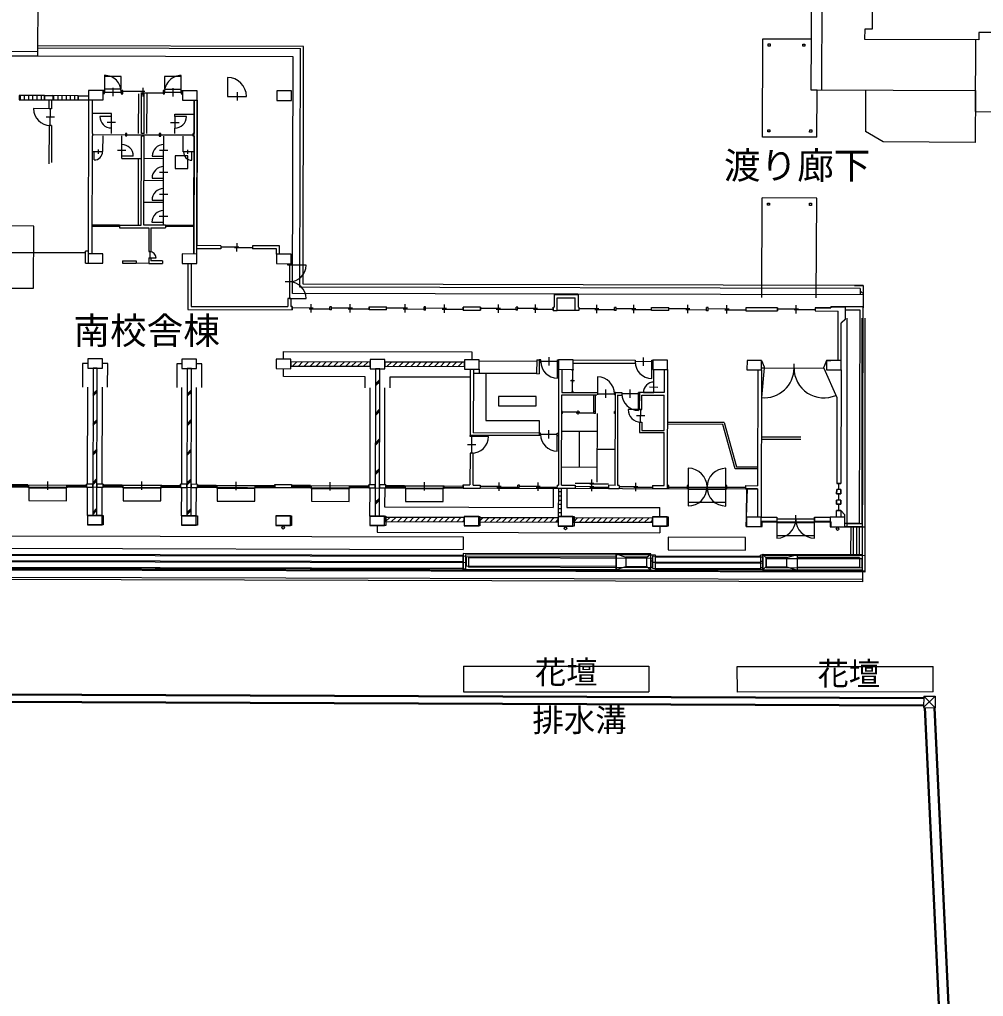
# Model space of a CAD drawing. Units: millimetres at full size, sheet at 1:600. Extents: x -122597 to 241961, y -83100 to 96007.
# Drawn here: x 5474 to 51538, y -7317 to 39343 of the extents above; entities that cross this region are included whole.
import ezdxf
from ezdxf.enums import TextEntityAlignment as Align

# ---------------------------------------------------------------- set-up
doc = ezdxf.new("R2010")
doc.units = ezdxf.units.MM
doc.header["$LTSCALE"] = 600
doc.layers.add('1-0', color=2, linetype='Continuous', lineweight=18)
doc.styles.add('ＭＳ ゴシック', font='')
doc.styles.get('ＭＳ ゴシック').set_extended_font_data('MS Gothic')

msp = doc.modelspace()

# ---------------------------------------------------------------- linework, layer by layer
at = {"layer": '1-0', "color": 5, "lineweight": 9}
for p, q in [((43444.3, 73602.6), (43300.8, 38417.9)), ((43944.3, 73600.5), (43790.8, 35975.9)), ((6352.4, 37585.8), (6385.7, 51585.8)), ((43300.8, 38417.9), (43290.8, 35977.9)), ((6352.9, 37805.8), (347.9, 37820.1)), ((6352.4, 37585.8), (6352.9, 37805.8)), ((6353.4, 37985.8), (18898.3, 37956)), ((19048.6, 38055.7), (6353.6, 38085.8)), ((18871.2, 26556), (18898.3, 37956)), ((19021.6, 26705.7), (19048.6, 38055.7)), ((6352.4, 37585.8), (347.4, 37600.1)), ((18547.4, 37556.8), (6352.4, 37585.8)), ((18520.5, 26256.9), (18547.4, 37556.8)), ((43581.6, 33716.7), (43590.8, 35976.7)), ((45900.8, 35967.3), (45893.4, 33997.3)), ((51150.8, 35945.8), (51141.5, 33475.9)), ((40950.4, 26067.3), (40969.8, 30827.3)), ((43569.8, 30816.7), (40969.8, 30827.3)), ((43550.4, 26056.7), (43569.8, 30816.7)), ((45796.5, 26642), (19021.6, 26705.7)), ((45795.4, 26192), (18520.5, 26256.9)), ((45646.1, 26492.4), (18871.2, 26556)), ((45646.1, 26492.4), (45645.4, 26192.4)), ((45661.7, 26368.2), (45751.3, 26277.8)), ((45643.7, 25467.4), (44943.7, 25469.1)), ((45794.1, 25617), (44944.1, 25619.1)), ((45619.5, 15267.4), (45643.7, 25467.4)), ((45764.1, 12992.1), (45794.1, 25617)), ((45725.6, 25086.4), (45725.6, 15267.2)), ((45875.6, 25086.4), (45875.6, 12946.4)), ((45769.1, 15117.1), (44919.1, 15119.1)), ((45619.5, 15267.4), (44919.5, 15269.1)), ((45025.6, 15118.8), (45875.6, 15116.8)), ((45026, 15268.8), (45725.6, 15267.2)), ((45206, 13793.4), (45209.1, 15118.4)), ((45315.6, 15117.5), (45315.6, 13747.8)), ((45486, 13792.7), (45489.1, 15117.7)), ((45595.6, 15117.5), (45595.6, 13747.1)), ((4968, 14689.1), (26667.9, 14637.5)), ((26667.9, 14637.5), (26666.5, 14037.5)), ((4966.6, 14089.1), (26666.5, 14037.5)), ((26787, 13691.8), (4511.6, 13744.7)), ((26675.8, 13737.5), (4955.8, 13789.1)), ((26674.1, 13037.5), (26675.8, 13737.5)), ((26785.6, 13791.8), (26785.6, 13041.8)), ((26825.7, 13687.1), (26824.6, 13237.1)), ((33990.6, 13670.1), (26825.7, 13687.1)), ((26935.6, 13641.4), (35700.6, 13620.6)), ((26935.6, 13641.4), (26935.6, 13194.4)), ((33991, 13820.1), (34455.6, 13669)), ((35455.6, 13666.6), (35641, 13816.1)), ((35740.9, 13765.9), (35640.9, 13766.1)), ((35739.3, 13115.9), (35740.8, 13715.9)), ((35740.9, 13765.9), (35740.8, 13715.9)), ((40890.7, 13703.7), (35740.8, 13715.9)), ((41002, 13658), (35852, 13670.3)), ((40890.7, 13703.7), (40889.3, 13103.7)), ((40890.7, 13703.7), (40890.9, 13753.7)), ((40990.9, 13753.4), (40890.9, 13753.7)), ((40991, 13803.4), (41140.6, 13653.1)), ((41000.6, 13758), (41000.6, 13008)), ((41000.6, 13758), (45875.6, 13746.4)), ((41150.6, 13607.7), (45725.6, 13596.8)), ((41150.6, 13607.7), (41150.6, 13157.7)), ((42140.6, 13650.7), (42641, 13799.5)), ((45615.6, 13642.4), (42640.6, 13649.5)), ((42641, 13799.5), (45766, 13792.1)), ((45615.6, 13642.4), (45614.5, 13192.4)), ((45725.6, 13596.8), (45725.6, 13146.8)), ((45764.1, 12992.1), (-335.8, 13101.7)), ((26786.3, 13391.8), (4514.4, 13444.7)), ((26785.6, 13091.8), (4517.2, 13144.7)), ((4954.4, 13189.1), (26674.4, 13137.5)), ((26675.1, 13437.5), (4955.1, 13489.1)), ((33989.6, 13220.1), (26824.6, 13237.1)), ((33989.2, 13070.1), (34454.6, 13219)), ((35454.6, 13216.6), (35639.2, 13066.2)), ((35739.4, 13165.9), (35639.4, 13166.1)), ((35740.2, 13465.9), (35640.2, 13466.1)), ((40889.3, 13103.7), (35739.3, 13115.9)), ((40890, 13403.7), (35740, 13415.9)), ((41000.6, 13058), (35850.6, 13070.3)), ((41001.3, 13358), (35851.3, 13370.3)), ((40989.4, 13153.4), (40889.4, 13153.7)), ((40990.1, 13453.4), (40890.1, 13453.7)), ((41139.5, 13203.1), (40989.2, 13053.4)), ((45725.6, 13146.8), (41150.6, 13157.7)), ((42139.5, 13200.7), (42639.2, 13049.5)), ((42639.5, 13199.5), (45614.5, 13192.4)), ((45762.9, 12492.1), (-837, 12602.8)), ((45875.6, 12946.4), (-772.2, 13057.3)), ((45763.1, 12592.1), (-736.8, 12702.6)), ((45875.7, 12996.4), (41000.6, 13008)), ((45764.2, 13042.1), (42639.2, 13049.5)), ((45764.1, 12992.1), (45762.9, 12492.1)), ((26687.6, 8464), (26685.7, 7240.6)), ((26687.6, 8464), (35551.7, 8450.7)), ((35551.7, 8450.7), (35552.7, 7227.3)), ((39775.7, 8442.5), (49140.4, 8442.4)), ((49131.7, 7233.2), (49140.4, 8442.4)), ((48681.1, 6945.7), (-5538.8, 7166.8)), ((48680.8, 6895.7), (-5537.1, 7116.8)), ((26685.7, 7240.6), (35552.7, 7227.3)), ((48681.7, 7025.8), (48677.7, 6478.7)), ((49231.7, 7021.8), (49227.7, 6474.7)), ((48678.6, 6595.7), (-5526.8, 6816.8)), ((48678.2, 6545.7), (-5525.1, 6766.7)), ((48677.7, 6478.7), (49227.7, 6474.7)), ((49617.4, -12500.1), (48717, 6478.4)), ((49667.6, -12502.5), (48767, 6478.1)), ((50079, -12522.1), (49177.6, 6475.1)), ((50129.2, -12524.5), (49227.7, 6474.7))]:
    msp.add_line(p, q, dxfattribs=at)
at = {"layer": '1-0'}
for p, q in [((9535.3, 36678.3), (9533.4, 35878.3)), ((13203.3, 35869.5), (13205.2, 36669.5)), ((15420, 36574.3), (15417.9, 35674.3)), ((9933.8, 36077.3), (9932.9, 35677.3)), ((11368.8, 36073.9), (11367.9, 35673.9)), ((12803.8, 36070.5), (12802.9, 35670.5)), ((5517.5, 35512.8), (5517.9, 35712.8)), ((5717.5, 35512.3), (5717.9, 35712.3)), ((5917.5, 35511.9), (5917.9, 35711.9)), ((6117.5, 35511.4), (6117.9, 35711.4)), ((6317.5, 35510.9), (6317.9, 35710.9)), ((6517.5, 35510.4), (6517.9, 35710.4)), ((6662.9, 35710.1), (6662.5, 35510.1)), ((6662.5, 35510.1), (7072.5, 35509.1)), ((7072.9, 35709.1), (7072.5, 35509.1)), ((7117.5, 35509), (7117.9, 35709)), ((7317.5, 35508.5), (7317.9, 35708.5)), ((7517.5, 35508.1), (7517.9, 35708.1)), ((7717.5, 35507.6), (7717.9, 35707.6)), ((7917.5, 35507.1), (7917.9, 35707.1)), ((8117.5, 35506.6), (8117.9, 35706.6)), ((8272.9, 35706.3), (8272.5, 35506.3)), ((8272.9, 35706.3), (8272.5, 35506.3)), ((8272.5, 35506.3), (8767.5, 35505.1)), ((8272.9, 35706.3), (8767.9, 35705.1)), ((8767.5, 35505.1), (8750, 28155.1)), ((8947.5, 35504.7), (8943.7, 33904.7)), ((9533.4, 35878.3), (10333.4, 35876.4)), ((11468.4, 35898.7), (10403.4, 35901.2)), ((11163.7, 33899.4), (11168.2, 35799.4)), ((11268.3, 35849.1), (12333.3, 35846.6)), ((11423.7, 33898.8), (11428.2, 35798.8)), ((11563.7, 33898.4), (11568.2, 35798.4)), ((12403.3, 35871.4), (13203.3, 35869.5)), ((13950, 28142.7), (13967.5, 35492.7)), ((13967.5, 35492.7), (13950.9, 28542.7)), ((15417.9, 35674.3), (16317.9, 35672.1)), ((15868.4, 35873.2), (15867.4, 35473.2)), ((6946.5, 35084.4), (6146.5, 35086.3)), ((6944.6, 34284.4), (6946.5, 35084.4)), ((7145.5, 34683.9), (6745.5, 34684.9)), ((9865.6, 34712.5), (9315.6, 34713.8)), ((9864.3, 34162.5), (9865.6, 34712.5)), ((12895.6, 34705.3), (12894.3, 34155.3)), ((13445.6, 34704), (12895.6, 34705.3)), ((6884.6, 34284.6), (6880.2, 32445.4)), ((7004.6, 34284.3), (6884.6, 34284.6)), ((7004.6, 34284.3), (7000.4, 32514.4)), ((9664.9, 34437.9), (10064.9, 34437)), ((9863.7, 33902.5), (9864.3, 34162.5)), ((12694.9, 34430.7), (13094.9, 34429.8)), ((12893.7, 33895.3), (12894.3, 34155.3)), ((8943.4, 33784.7), (8930, 28154.7)), ((8943.4, 33784.7), (8983.4, 33784.6)), ((8943.7, 33904.7), (8983.7, 33904.6)), ((8983.4, 33784.6), (8983.7, 33904.6)), ((8983.5, 33844.6), (10533.5, 33840.9)), ((10362.4, 33371.3), (10363.4, 33781.3)), ((10603.5, 33840.7), (12153.5, 33837)), ((11293.2, 29519.1), (11303.4, 33779.1)), ((11423.4, 33778.8), (11303.4, 33779.1)), ((11423.7, 33898.8), (11303.7, 33899.1)), ((11413.2, 29518.8), (11423.4, 33778.8)), ((12223.5, 33836.9), (13773.5, 33833.2)), ((12362.4, 33366.5), (12363.4, 33776.5)), ((13773.4, 33773.2), (13773.6, 33893.2)), ((13813.4, 33773.1), (13773.4, 33773.2)), ((13813.4, 33773.1), (13773.4, 33773.2)), ((13813.6, 33893.1), (13773.6, 33893.2)), ((13813.6, 33893.1), (13773.6, 33893.2)), ((13813.4, 33773.1), (13800, 28143.1)), ((9241.4, 32934), (9241.8, 33134)), ((10361.1, 32821.3), (10362.4, 33371.3)), ((12361.1, 32816.5), (12362.4, 33366.5)), ((8941.6, 33034.7), (9041.6, 33034.4)), ((9040.6, 32634.4), (9041.6, 33034.4)), ((9041.6, 33034.4), (9441.6, 33033.5)), ((10161.7, 33096.8), (10561.7, 33095.8)), ((10360.8, 32701.3), (10361.1, 32821.3)), ((10360.8, 32701.3), (11300.8, 32699.1)), ((10911.1, 32820), (10361.1, 32821.3)), ((11153.2, 29519.4), (11160.8, 32699.4)), ((12360.8, 32696.5), (11420.8, 32698.8)), ((11811.1, 32817.8), (12361.1, 32816.5)), ((12561.7, 33091.1), (12161.7, 33092)), ((12359.9, 32316.5), (12361.1, 32816.5)), ((13711.6, 33023.3), (13311.6, 33024.3)), ((13511.3, 32923.8), (13511.8, 33123.8)), ((13710.6, 32623.3), (13711.6, 33023.3)), ((13811.6, 33023.1), (13711.6, 33023.3)), ((12358.6, 31766.5), (12359.9, 32316.5)), ((11808.6, 31767.8), (12358.6, 31766.5)), ((12559.2, 32041.1), (12159.2, 32042)), ((12357.4, 31266.5), (12358.6, 31766.5)), ((12358.3, 31646.5), (11418.3, 31648.8)), ((12356.1, 30716.5), (12357.4, 31266.5)), ((12556.7, 30991.1), (12156.7, 30992)), ((12355.8, 30596.5), (11415.8, 30598.8)), ((11806.1, 30717.8), (12356.1, 30716.5)), ((12354.9, 30216.5), (12356.1, 30716.5)), ((12554.3, 29941.1), (12154.3, 29942)), ((12353.6, 29666.5), (12354.9, 30216.5)), ((10253.1, 29461.5), (8933.1, 29464.7)), ((10253.2, 29521.5), (8933.3, 29524.7)), ((10253.2, 29521.5), (11293.2, 29519.1)), ((12453.2, 29516.3), (11413.2, 29518.8)), ((11653, 29398.2), (11650.2, 28258.2)), ((11753, 29398), (11750.2, 28258)), ((11753, 29398), (12453, 29396.3)), ((11803.6, 29667.9), (12353.6, 29666.5)), ((12353.2, 29516.5), (12353.6, 29666.5)), ((12453.2, 29516.3), (12453, 29396.3)), ((13803.1, 29453.1), (12453.1, 29456.3)), ((13803.2, 29513.1), (12453.2, 29516.3)), ((15100.9, 28540), (13950.9, 28542.7)), ((15100.9, 28540), (15100.6, 28390)), ((15100.8, 28490), (15950.8, 28488)), ((15851.2, 28663.2), (15850.3, 28263.2)), ((16600.9, 28536.4), (16600.6, 28386.4)), ((17900.9, 28533.4), (16600.9, 28536.4)), ((17900, 28133.4), (17900.9, 28533.4)), ((5100.1, 28223.8), (8630.1, 28215.4)), ((8628.9, 27705.4), (8630.3, 28275.4)), ((8750.3, 28275.1), (8630.3, 28275.4)), ((11650.2, 28258.2), (11750.2, 28258)), ((11700.2, 28258.1), (11699.5, 27958.1)), ((13950, 28142.7), (13950.6, 28392.7)), ((15100.6, 28390), (13950.6, 28392.7)), ((16600.7, 28436.4), (15750.7, 28438.5)), ((17750.6, 28383.7), (16600.6, 28386.4)), ((17750, 28133.7), (17750.6, 28383.7)), ((8628.9, 27705.4), (8748.9, 27705.1)), ((10399.2, 27821.2), (10398.9, 27701.2)), ((10398.9, 27701.2), (11048.9, 27699.6)), ((10399.2, 27821.2), (11049.2, 27819.6)), ((11049.2, 27819.6), (11048.9, 27699.6)), ((11648.9, 27698.2), (11048.9, 27699.6)), ((11649.5, 27958.2), (11648.9, 27698.2)), ((11648.9, 27698.2), (12298.9, 27696.7)), ((11649.5, 27958.2), (11749.5, 27958)), ((11699.5, 27958.1), (11999.5, 27957.4)), ((11749.5, 27958), (11749.2, 27818)), ((12299.2, 27816.7), (11749.2, 27818)), ((12299.2, 27816.7), (12298.9, 27696.7)), ((13523.9, 27693.8), (13518.7, 25493.8)), ((13673.9, 27693.4), (13669, 25643.4)), ((18298.7, 27617.4), (18298.9, 27682.4)), ((18448.7, 27617.1), (18298.7, 27617.4)), ((18373.7, 27617.2), (18371.8, 26817.2)), ((19173.7, 27615.3), (18373.7, 27617.2)), ((18448.7, 27617.1), (18448.9, 27682.1)), ((18571.8, 26816.8), (18171.8, 26817.7)), ((18371.8, 26817.2), (18369.9, 26017.2)), ((31020.4, 26202.2), (31019, 25602.2)), ((31020.4, 26202.2), (32170.4, 26199.4)), ((32170.4, 26199.4), (32169, 25599.4)), ((18369.9, 26017.2), (19169.9, 26015.3)), ((18444.9, 26017.1), (18444, 25632.1)), ((19408.4, 25354.8), (19409.3, 25754.8)), ((21278.4, 25350.3), (21279.3, 25750.3)), ((23908.4, 25344.1), (23909.3, 25744.1)), ((25778.4, 25339.6), (25779.3, 25739.6)), ((28358.3, 25333.5), (28359.3, 25733.5)), ((30128.3, 25329.3), (30129.3, 25729.3)), ((31170.1, 26051.8), (32020.1, 26049.8)), ((32018.6, 25449.8), (32020.1, 26049.8)), ((33058.3, 25322.3), (33059.3, 25722.3)), ((34828.3, 25318.1), (34829.3, 25718.1)), ((37408.3, 25312), (37409.3, 25712)), ((39278.3, 25307.5), (39279.3, 25707.5)), ((42593.3, 25299.7), (42594.3, 25699.7)), ((13518.7, 25493.8), (18508.7, 25481.9)), ((13669, 25643.4), (18294, 25632.4)), ((18509, 25631.9), (18444, 25632.1)), ((18509, 25631.9), (18508.7, 25481.9)), ((18508.7, 25481.9), (18509, 25631.9)), ((18508.7, 25481.9), (18509, 25631.9)), ((18508.9, 25581.9), (19508.9, 25579.5)), ((19308.8, 25530), (20308.8, 25527.6)), ((20308.7, 25477.6), (20309, 25627.6)), ((20378.7, 25477.5), (20308.7, 25477.6)), ((20378.9, 25577.5), (21378.9, 25575.1)), ((21178.8, 25525.6), (22178.8, 25523.2)), ((22178.7, 25473.2), (22179, 25623.2)), ((22179, 25623.2), (22178.7, 25473.2)), ((23008.7, 25471.2), (22178.7, 25473.2)), ((23008.7, 25471.2), (23009, 25621.2)), ((23008.7, 25471.2), (23009, 25621.2)), ((23008.9, 25571.2), (24008.9, 25568.8)), ((23808.8, 25519.3), (24808.8, 25516.9)), ((24808.7, 25466.9), (24809, 25616.9)), ((24878.7, 25466.8), (24808.7, 25466.9)), ((24878.9, 25566.8), (25878.9, 25564.4)), ((25678.8, 25514.9), (26678.8, 25512.5)), ((26678.6, 25462.5), (26679, 25612.5)), ((26679, 25612.5), (26678.6, 25462.5)), ((27509, 25610.5), (27508.6, 25460.5)), ((27508.9, 25560.5), (28458.9, 25558.3)), ((28258.8, 25508.7), (29208.8, 25506.5)), ((29208.6, 25456.5), (29209, 25606.5)), ((29278.6, 25456.3), (29208.6, 25456.5)), ((29279, 25606.3), (29209, 25606.5)), ((29278.6, 25456.3), (29279, 25606.3)), ((29278.9, 25556.3), (30228.9, 25554)), ((30028.8, 25504.5), (30978.8, 25502.3)), ((30978.6, 25452.3), (30979, 25602.3)), ((30979, 25602.3), (31019, 25602.2)), ((32018.6, 25449.8), (31168.6, 25451.8)), ((32209, 25599.3), (32169, 25599.4)), ((32208.9, 25549.3), (33158.9, 25547.1)), ((32958.7, 25497.6), (33908.7, 25495.3)), ((33908.6, 25445.3), (33909, 25595.3)), ((33978.6, 25445.1), (33908.6, 25445.3)), ((33979, 25595.1), (33909, 25595.3)), ((33978.6, 25445.1), (33979, 25595.1)), ((33978.9, 25545.1), (34928.9, 25542.9)), ((34728.7, 25493.3), (35678.7, 25491.1)), ((36508.6, 25439.1), (36509, 25589.1)), ((36508.9, 25539.1), (37508.9, 25536.7)), ((37308.7, 25487.2), (38308.7, 25484.8)), ((38308.6, 25434.8), (38309, 25584.8)), ((38378.6, 25434.7), (38308.6, 25434.8)), ((38378.9, 25534.7), (39378.8, 25532.3)), ((39178.7, 25482.8), (40178.7, 25480.4)), ((41694, 25576.8), (40179, 25580.4)), ((41693.8, 25526.8), (42693.8, 25524.4)), ((43493.7, 25472.5), (42493.7, 25474.9)), ((43494, 25572.5), (43493.6, 25422.5)), ((43493.6, 25422.5), (44593.6, 25419.9)), ((43494, 25572.5), (44244, 25570.7)), ((44244, 25570.7), (44244.1, 25620.7)), ((44244.1, 25620.7), (44944.1, 25619.1)), ((44588, 23054.9), (44593.6, 25419.9)), ((44942.7, 25049.1), (44944.1, 25619.1)), ((44738, 23054.6), (44742.2, 24839.5)), ((44742.2, 24849.5), (44942.7, 25049.1)), ((45025.6, 15118.8), (45025.6, 25086.4)), ((18088, 23117.9), (18088.9, 23492.9)), ((18088.9, 23492.9), (27088.9, 23471.5)), ((27088.9, 23471.5), (27088, 23096.5)), ((9687.5, 22912.9), (9437.5, 22913.5)), ((9684.8, 21777.9), (9687.5, 22912.9)), ((14187.5, 22902.2), (13937.5, 22902.8)), ((14184.8, 21767.2), (14187.5, 22902.2)), ((18517.5, 22791.9), (18718, 22991.4)), ((18800.4, 22791.2), (19000.8, 22990.7)), ((19083.2, 22790.5), (19283.7, 22990.1)), ((19366, 22789.9), (19566.5, 22989.4)), ((19648.9, 22789.2), (19849.4, 22988.7)), ((19931.7, 22788.5), (20132.2, 22988)), ((20214.6, 22787.8), (20415, 22987.4)), ((20497.4, 22787.2), (20697.9, 22986.7)), ((20780.3, 22786.5), (20980.7, 22986)), ((21063.1, 22785.8), (21263.6, 22985.3)), ((21345.9, 22785.2), (21546.4, 22984.7)), ((21628.8, 22784.5), (21829.3, 22984)), ((21911.6, 22783.8), (22112.1, 22983.3)), ((22937.7, 22958.5), (22960.6, 22981.3)), ((23043, 22781.1), (23243.5, 22980.6)), ((23325.8, 22780.4), (23526.3, 22980)), ((23608.7, 22779.8), (23809.1, 22979.3)), ((23891.5, 22779.1), (24092, 22978.6)), ((24174.4, 22778.4), (24374.8, 22978)), ((24457.2, 22777.8), (24657.7, 22977.3)), ((24740, 22777.1), (24940.5, 22976.6)), ((25022.9, 22776.4), (25223.4, 22975.9)), ((25305.7, 22775.7), (25506.2, 22975.3)), ((25588.6, 22775.1), (25789, 22974.6)), ((25871.4, 22774.4), (26071.9, 22973.9)), ((26154.2, 22773.7), (26354.7, 22973.2)), ((26437.1, 22773), (26637.6, 22972.6)), ((27437.9, 23035.7), (30187.9, 23029.1)), ((30188, 23089.1), (30308, 23088.8)), ((30308, 23088.8), (30306.4, 22428.9)), ((30380.2, 22938.7), (30307.7, 22938.9)), ((31180.3, 23011.8), (30380.3, 23013.7)), ((30779.9, 22812.7), (30780.8, 23212.7)), ((31178.4, 22211.8), (31180.3, 23011.8)), ((31937.7, 22935), (34887.6, 22928)), ((35687.8, 23001.1), (34887.8, 23003)), ((35287.3, 22802), (35288.3, 23202)), ((35685.9, 22201.1), (35687.8, 23001.1)), ((42486.6, 22499.9), (42487.6, 22899.9)), ((44038, 23056.2), (43912.2, 22746.5)), ((44038, 23056.2), (44238, 23055.7)), ((22194.5, 22783.1), (22237.4, 22825.8)), ((26719.9, 22772.4), (26737.3, 22789.7)), ((27012, 22646.7), (27004.4, 19476.7)), ((27162, 22646.3), (27154.7, 19596.3)), ((30186.4, 22429.1), (27436.5, 22435.7)), ((31236.9, 22636.6), (31223.8, 17101.7)), ((31910.5, 22010), (31911.8, 22595)), ((35785.5, 22025.8), (35786.9, 22625.8)), ((36286.9, 22624.6), (36284.3, 21524.6)), ((36436.9, 22624.3), (36423.4, 16939.3)), ((40756.9, 22614), (40743.8, 17079)), ((40936.9, 22613.6), (40920.2, 15578.6)), ((41062.1, 22703.3), (43912.1, 22696.5)), ((43912.1, 22696.5), (43912.2, 22746.5)), ((43912.1, 22696.5), (44533.8, 21295)), ((44736.9, 22604.6), (44724, 17189.6)), ((22485, 21843.9), (22685.5, 22043.4)), ((22485.2, 21893.9), (22685.6, 22093.4)), ((22485.3, 21943.9), (22685.7, 22143.4)), ((31998.1, 22084.8), (31798.1, 22085.3)), ((31885.8, 22160.1), (31884.4, 21575.1)), ((33101.1, 22272.2), (33099.2, 21472.2)), ((35784.3, 21525.8), (35785.5, 22025.8)), ((8723.8, 17155.1), (8734.8, 21780.1)), ((8983.8, 21361.2), (9184.3, 21560.8)), ((8984, 21411.2), (9184.4, 21610.8)), ((8984.1, 21461.2), (9184.6, 21660.8)), ((9423.8, 17153.5), (9434.8, 21778.5)), ((13223.8, 17144.4), (13234.8, 21769.4)), ((13483.8, 21350.5), (13684.3, 21550.1)), ((13484, 21400.5), (13684.4, 21600.1)), ((13484.1, 21450.5), (13684.5, 21650.1)), ((13923.8, 17142.8), (13934.8, 21767.8)), ((22223.8, 17123), (22234.8, 21748)), ((22923.8, 17121.4), (22934.8, 21746.4)), ((33099.3, 21532.2), (33099, 21412.2)), ((33099.2, 21472.2), (33899.2, 21470.3)), ((33498.7, 21271.3), (33499.7, 21671.3)), ((33914.3, 21530.3), (34259.3, 21529.5)), ((33938.8, 17095.2), (33949.3, 21530.2)), ((34259.3, 21529.5), (34259, 21409.5)), ((35059.2, 21467.6), (34259.2, 21469.5)), ((34658.7, 21268.5), (34659.7, 21668.5)), ((35057.3, 20667.6), (35059.2, 21467.6)), ((35059, 21407.6), (35059.3, 21527.6)), ((35109.3, 21527.4), (35059.3, 21527.6)), ((35107.4, 20717.4), (35109.3, 21527.4)), ((36284.3, 21524.6), (35109.3, 21527.4)), ((35284.3, 21527), (35784.3, 21525.8)), ((35984.9, 21775.4), (35584.9, 21776.3)), ((31373.8, 17101.3), (31384, 21416.3)), ((31384, 21416.3), (33064, 21412.3)), ((32912.1, 20617.7), (32914, 21412.7)), ((33002.1, 20617.4), (33004, 21412.4)), ((33949, 21410.2), (33899, 21410.3)), ((34034, 21410), (34259, 21409.5)), ((34058.8, 17094.9), (34069, 21409.9)), ((35109, 21407.4), (35059, 21407.6)), ((35207.4, 20717.2), (35209, 21407.2)), ((35209, 21407.2), (36284, 21404.6)), ((36280, 19714.6), (36284, 21404.6)), ((44533.8, 21295), (44524, 17190)), ((22481.7, 20429.7), (22682.1, 20629.2)), ((22481.8, 20479.7), (22682.3, 20679.2)), ((22481.9, 20529.7), (22682.4, 20729.2)), ((31421.9, 20531.2), (31381.9, 20531.3)), ((32257.1, 20589.2), (31439.6, 20591.2)), ((32077, 20559.6), (32894.5, 20557.7)), ((32166.8, 20474.4), (32167.3, 20674.4)), ((33002.1, 20617.4), (32912.1, 20617.7)), ((33001.9, 20527.4), (33002.1, 20617.4)), ((33947.1, 20615.2), (33907.1, 20615.3)), ((35157.4, 20717.3), (34557.4, 20718.7)), ((35107.4, 20717.4), (35207.4, 20717.2)), ((35156, 20117.3), (35157.4, 20717.3)), ((8980.5, 19947), (9181, 20146.6)), ((8980.6, 19997), (9181.1, 20196.6)), ((8980.7, 20047), (9181.2, 20246.6)), ((13480.5, 19936.3), (13680.9, 20135.9)), ((13480.6, 19986.3), (13681.1, 20185.9)), ((13480.7, 20036.3), (13681.2, 20235.9)), ((33084.1, 17247.2), (33091.9, 20527.2)), ((35356.7, 20416.8), (34956.7, 20417.8)), ((35106, 20117.4), (35104.8, 19617.4)), ((39149, 20097.8), (36430.9, 20104.3)), ((39149, 20097.8), (39744, 17976.4)), ((30771.6, 19327.7), (30772.5, 19727.7)), ((33089.9, 19669.7), (31379.9, 19673.8)), ((32230.8, 17956.8), (32234.9, 19671.8)), ((35104.8, 19617.4), (36279.8, 19614.6)), ((35205, 19717.2), (36280, 19714.6)), ((36273.8, 17089.7), (36279.8, 19614.6)), ((39080.7, 20008), (36430.7, 20014.3)), ((22478.3, 19015.5), (22678.8, 19215)), ((22478.4, 19065.5), (22678.9, 19265)), ((22478.5, 19115.5), (22679, 19315)), ((30299.4, 19468.9), (27004.4, 19476.7)), ((27079.3, 19426.5), (27077.4, 18626.5)), ((27879.3, 19424.6), (27079.3, 19426.5)), ((27154.3, 19426.3), (27154.4, 19476.3)), ((30299.7, 19588.9), (27154.7, 19596.3)), ((30299.7, 19588.9), (30299.4, 19468.9)), ((30371.9, 19468.7), (30299.4, 19468.9)), ((30372.2, 19588.7), (30299.7, 19588.9)), ((30371.9, 19468.7), (30372.2, 19588.7)), ((31172, 19526.8), (30372.1, 19528.7)), ((31170.1, 18726.8), (31172, 19526.8)), ((31171.9, 19466.8), (31172.2, 19586.8)), ((31229.4, 19466.6), (31171.9, 19466.8)), ((31172.2, 19586.8), (31229.7, 19586.6)), ((40929, 19303.6), (42804, 19299.1)), ((42804.3, 19389.1), (40929.3, 19393.6)), ((8977.1, 18532.8), (9177.6, 18732.3)), ((8977.2, 18582.8), (9177.7, 18782.3)), ((8977.4, 18632.8), (9177.8, 18832.3)), ((13477.1, 18522.1), (13677.6, 18721.7)), ((13477.2, 18572.1), (13677.7, 18771.7)), ((13477.3, 18622.1), (13677.8, 18821.7)), ((27278.3, 19026), (26878.3, 19027)), ((33942.9, 18810.2), (33087.9, 18812.2)), ((27002.4, 18626.7), (26998.8, 17111.7)), ((27152.4, 18626.3), (27002.4, 18626.7)), ((27148.8, 17111.3), (27152.4, 18626.3)), ((22474.9, 17601.2), (22675.4, 17800.8)), ((22475.1, 17651.2), (22675.5, 17850.8)), ((22475.2, 17701.2), (22675.7, 17900.8)), ((33085.8, 17954.7), (31375.8, 17958.8)), ((37430.7, 17911.9), (37426.5, 16111.9)), ((39226.4, 16107.6), (39230.7, 17907.6)), ((39744, 17976.4), (40745.9, 17974)), ((6823.2, 16884.7), (6824.2, 17284.7)), ((8973.8, 17118.6), (9174.2, 17318.1)), ((8973.9, 17168.6), (9174.4, 17368.1)), ((8974, 17218.6), (9174.5, 17418.1)), ((11323.2, 16874), (11324.1, 17274)), ((13473.8, 17107.9), (13674.2, 17307.4)), ((13473.9, 17157.9), (13674.3, 17357.4)), ((13474, 17207.9), (13674.5, 17407.4)), ((32823.5, 16972.9), (32824.4, 17372.9)), ((40268.6, 16905.2), (1094.5, 17015.2)), ((5873.6, 17049.4), (4973.6, 17051.5)), ((5873.7, 17111.9), (4973.7, 17114)), ((5873.7, 17111.9), (7773.7, 17107.4)), ((7773.6, 17044.9), (8673.6, 17042.8)), ((7773.7, 17107.4), (8673.7, 17105.3)), ((8673.8, 17155.3), (8673.5, 17005.3)), ((8673.8, 17155.3), (8673.5, 17005.3)), ((8673.5, 17005.3), (8673.8, 17155.3)), ((8673.8, 17155.3), (8673.5, 17005.3)), ((8720.3, 15655.1), (8723.5, 17005.1)), ((9420.3, 15653.5), (9423.5, 17003.5)), ((9473.8, 17153.4), (9473.5, 17003.4)), ((9473.8, 17153.4), (9473.5, 17003.4)), ((9473.8, 17153.4), (9473.5, 17003.4)), ((9473.8, 17153.4), (9473.5, 17003.4)), ((9473.8, 17153.4), (9473.5, 17003.4)), ((9473.8, 17153.4), (9473.5, 17003.4)), ((9473.8, 17153.4), (9473.5, 17003.4)), ((9473.8, 17153.4), (9473.5, 17003.4)), ((10373.6, 17038.7), (9473.6, 17040.9)), ((10373.7, 17101.2), (9473.7, 17103.4)), ((10373.7, 17101.2), (12273.7, 17096.7)), ((12221.9, 16351.8), (12223.4, 16951.8)), ((12273.6, 17034.2), (13173.6, 17032.1)), ((12273.7, 17096.7), (13173.7, 17094.6)), ((13173.5, 16994.6), (13173.8, 17144.6)), ((13173.8, 17144.6), (13173.5, 16994.6)), ((13220.3, 15644.4), (13223.5, 16994.4)), ((13920.3, 15642.8), (13923.5, 16992.8)), ((13973.8, 17142.7), (13973.5, 16992.7)), ((13973.8, 17142.7), (13973.5, 16992.7)), ((13973.8, 17142.7), (13973.5, 16992.7)), ((13973.8, 17142.7), (13973.5, 16992.7)), ((14873.6, 17028), (13973.6, 17030.2)), ((14873.7, 17090.5), (13973.7, 17092.7)), ((14873.7, 17090.5), (16773.7, 17086)), ((15823.2, 16863.3), (15824.1, 17263.3)), ((16773.6, 17023.5), (17673.6, 17021.4)), ((16773.7, 17086), (17673.7, 17083.9)), ((17673.8, 17133.9), (17673.5, 16983.9)), ((17673.5, 16983.9), (17673.8, 17133.9)), ((17673.8, 17133.9), (17673.5, 16983.9)), ((18473.5, 16982), (17673.5, 16983.9)), ((17673.8, 17133.9), (18473.8, 17132)), ((18473.8, 17132), (18473.5, 16982)), ((18473.8, 17132), (18473.5, 16982)), ((18473.8, 17132), (18473.5, 16982)), ((19373.6, 17017.3), (18473.6, 17019.5)), ((19373.7, 17079.8), (18473.7, 17082)), ((19373.7, 17079.8), (21273.7, 17075.3)), ((20323.2, 16852.6), (20324.1, 17252.6)), ((21273.5, 17012.8), (22173.5, 17010.7)), ((21273.7, 17075.3), (22173.7, 17073.2)), ((22173.5, 16973.2), (22173.8, 17123.2)), ((22173.8, 17123.2), (22173.5, 16973.2)), ((22173.5, 16973.2), (22173.8, 17123.2)), ((22173.8, 17123.2), (22173.5, 16973.2)), ((22220.2, 15623.1), (22223.5, 16973)), ((22973.8, 17121.3), (22973.5, 16971.3)), ((22973.8, 17121.3), (22973.5, 16971.3)), ((23873.5, 17006.6), (22973.5, 17008.8)), ((23873.7, 17069.1), (22973.7, 17071.3)), ((23873.7, 17069.1), (25773.7, 17064.6)), ((24823.2, 16841.9), (24824.1, 17241.9)), ((25773.5, 17002.1), (26673.5, 17000)), ((25773.7, 17064.6), (26673.7, 17062.5)), ((26673.8, 17112.5), (26673.4, 16962.5)), ((26673.4, 16962.5), (27488.4, 16960.5)), ((26673.8, 17112.5), (26998.8, 17111.7)), ((27488.7, 17060.5), (28488.7, 17058.2)), ((28288.6, 17008.6), (29288.6, 17006.3)), ((28388.1, 16833.4), (28389.1, 17233.4)), ((29288.4, 16956.3), (29288.8, 17106.3)), ((29358.4, 16956.1), (29288.4, 16956.3)), ((29358.7, 17056.1), (30358.7, 17053.7)), ((30158.6, 17004.2), (31158.5, 17001.8)), ((30258.1, 16829), (30259.1, 17228.9)), ((30973.4, 16952.3), (30971.3, 16042.3)), ((31158.8, 17101.8), (31158.4, 16951.8)), ((32023.4, 16949.8), (31158.4, 16951.8)), ((31158.8, 17101.8), (31223.8, 17101.7)), ((31373.8, 17101.3), (32023.8, 17099.8)), ((32023.8, 17099.8), (32023.4, 16949.8)), ((32023.7, 17049.8), (32923.7, 17047.6)), ((32024, 17199.8), (32924, 17197.6)), ((33623.5, 16996), (32723.5, 16998.1)), ((33623.9, 17146), (32723.9, 17148.1)), ((32823.1, 16822.9), (32824.1, 17222.9)), ((33623.8, 17096), (33623.4, 16946)), ((33623.4, 16946), (34123.4, 16944.8)), ((33938.8, 17095.2), (33623.8, 17096)), ((34123.8, 17094.8), (34058.8, 17094.9)), ((34123.8, 17094.8), (34123.4, 16944.8)), ((34123.7, 17044.8), (35023.7, 17042.6)), ((35723.5, 16991), (34823.5, 16993.1)), ((34923.1, 16817.9), (34924.1, 17217.9)), ((35723.8, 17091), (35723.4, 16941)), ((35723.4, 16941), (36423.4, 16939.3)), ((35723.8, 17091), (36273.8, 17089.7)), ((36498.4, 16939.1), (36423.4, 16939.3)), ((36498.6, 17014.1), (37378.6, 17012)), ((37428.6, 17011.9), (39228.6, 17007.6)), ((38328.1, 16809.8), (38329.1, 17209.8)), ((39278.6, 17007.5), (40158.6, 17005.4)), ((40158.8, 17080.4), (40158.4, 16930.4)), ((40158.8, 17080.4), (40158.4, 16930.4)), ((40743.4, 16929), (40158.4, 16930.4)), ((40158.8, 17080.4), (40743.8, 17079)), ((40158.8, 17080.4), (40743.8, 17079)), ((40201.3, 15130.3), (40268.6, 16905.2)), ((40220.2, 15580.3), (40223.4, 16930.3)), ((44522.8, 16690), (44523.3, 16890)), ((44723.3, 16889.6), (44523.3, 16890)), ((44724, 17189.6), (44524, 17190)), ((44524, 17190), (44724, 17189.6)), ((44623.3, 16889.8), (44624, 17189.8)), ((44722.8, 16689.6), (44723.3, 16889.6)), ((44723.3, 16889.6), (44722.8, 16689.6)), ((22471.6, 16187), (22672.1, 16386.6)), ((22471.7, 16237), (22672.2, 16436.6)), ((22471.8, 16287), (22672.3, 16486.6)), ((31222.1, 16394.2), (31372.1, 16393.8)), ((31222.6, 16594.2), (31372.6, 16593.8)), ((31223.1, 16794.2), (31373.1, 16793.8)), ((44521.7, 16190), (44522.1, 16390)), ((44722.1, 16389.6), (44522.1, 16390)), ((44722.8, 16689.6), (44522.8, 16690)), ((44622.1, 16389.8), (44622.8, 16689.8)), ((44721.7, 16189.6), (44722.1, 16389.6)), ((44722.1, 16389.6), (44721.7, 16189.6)), ((8970.4, 15704.4), (9170.9, 15903.9)), ((8970.5, 15754.4), (9171, 15953.9)), ((8970.6, 15804.4), (9171.1, 16003.9)), ((13470.4, 15693.7), (13670.9, 15893.2)), ((13470.5, 15743.7), (13671, 15943.2)), ((13470.6, 15793.7), (13671.1, 15993.2)), ((31221.2, 15994.2), (31371.2, 15993.8)), ((31221.6, 16194.2), (31371.6, 16193.8)), ((36070.2, 15590.1), (36071.3, 16030.1)), ((44520.2, 15570), (44520.9, 15890)), ((44720.9, 15889.6), (44520.9, 15890)), ((44721.7, 16189.6), (44521.7, 16190)), ((44620.9, 15889.8), (44621.7, 16189.8)), ((8715.6, 15655.2), (8714.5, 15205.2)), ((8715.6, 15655.2), (9476.1, 15653.3)), ((13215.6, 15644.5), (13214.5, 15194.5)), ((13215.6, 15644.5), (13976.1, 15642.6)), ((17715.6, 15633.8), (17714.5, 15183.8)), ((17715.6, 15633.8), (18476.1, 15632)), ((22215.6, 15623.1), (22214.5, 15173.1)), ((22215.6, 15623.1), (22976, 15621.3)), ((22970.7, 15361.3), (23171.2, 15560.8)), ((23253.6, 15360.6), (23454, 15560.1)), ((23536.4, 15359.9), (23736.9, 15559.4)), ((23819.2, 15359.3), (24019.7, 15558.8)), ((24102.1, 15358.6), (24302.6, 15558.1)), ((24384.9, 15357.9), (24585.4, 15557.4)), ((24667.8, 15357.2), (24868.2, 15556.8)), ((24950.6, 15356.6), (25151.1, 15556.1)), ((25233.4, 15355.9), (25433.9, 15555.4)), ((25516.3, 15355.2), (25716.8, 15554.7)), ((25799.1, 15354.5), (25999.6, 15554.1)), ((26082, 15353.9), (26282.4, 15553.4)), ((26364.8, 15353.2), (26565.3, 15552.7)), ((26647.7, 15352.5), (26719.8, 15424.3)), ((26715.6, 15612.4), (26714.5, 15162.4)), ((26715.6, 15612.4), (27476, 15610.6)), ((27419.7, 15350.7), (27620.2, 15550.2)), ((27702.6, 15350), (27903, 15549.5)), ((27985.4, 15349.3), (28185.9, 15548.9)), ((28268.3, 15348.7), (28468.7, 15548.2)), ((28551.1, 15348), (28751.6, 15547.5)), ((28833.9, 15347.3), (29034.4, 15546.9)), ((29116.8, 15346.7), (29317.3, 15546.2)), ((29399.6, 15346), (29600.1, 15545.5)), ((29682.5, 15345.3), (29882.9, 15544.8)), ((29965.3, 15344.6), (30165.8, 15544.2)), ((30248.2, 15344), (30448.6, 15543.5)), ((30531, 15343.3), (30731.5, 15542.8)), ((30813.8, 15342.6), (31014.3, 15542.1)), ((31096.7, 15342), (31219.9, 15464.6)), ((31215.5, 15601.7), (31214.5, 15151.7)), ((31215.5, 15601.7), (31976, 15599.9)), ((31220.7, 15794.2), (31370.7, 15793.8)), ((31945.2, 15339.9), (32145.7, 15539.5)), ((32228, 15339.3), (32428.5, 15538.8)), ((32510.9, 15338.6), (32711.4, 15538.1)), ((32793.7, 15337.9), (32994.2, 15537.4)), ((33076.6, 15337.2), (33277, 15536.8)), ((33359.4, 15336.6), (33559.9, 15536.1)), ((33642.3, 15335.9), (33842.7, 15535.4)), ((33925.1, 15335.2), (34125.6, 15534.8)), ((34207.9, 15334.6), (34408.4, 15534.1)), ((34490.8, 15333.9), (34691.3, 15533.4)), ((34773.6, 15333.2), (34974.1, 15532.7)), ((35056.5, 15332.5), (35256.9, 15532.1)), ((35339.3, 15331.9), (35539.8, 15531.4)), ((35622.1, 15331.2), (35719.8, 15428.4)), ((35715.5, 15591), (35714.5, 15141)), ((35715.5, 15591), (36476, 15589.2)), ((40920.2, 15578.6), (41670.2, 15576.8)), ((41670.3, 15476.8), (41668.2, 14576.8)), ((41670.2, 15576.8), (41669.7, 15376.8)), ((41670.2, 15576.8), (41669.8, 15426.8)), ((42570.3, 15474.7), (41670.3, 15476.8)), ((42569.8, 15274.7), (42570.8, 15674.7)), ((43470.3, 15472.5), (42570.3, 15474.7)), ((43468.2, 14572.5), (43470.3, 15472.5)), ((43470.2, 15572.5), (43469.7, 15372.5)), ((43469.8, 15422.5), (43470.2, 15572.5)), ((43470.2, 15572.5), (44220.2, 15570.8)), ((22569.2, 15172.2), (22568.4, 14862.2)), ((36069.1, 15140.1), (36068.4, 14830.1)), ((40201.3, 15130.3), (40961.8, 15128.5)), ((40919.7, 15378.6), (41669.7, 15376.8)), ((40961.8, 15128.5), (40970, 15345.3)), ((40970, 15345.3), (44265.6, 15348.6)), ((44219.7, 15370.8), (43469.7, 15372.5)), ((44265.6, 15118.8), (44265.6, 15348.6)), ((44265.6, 15120.7), (45025.6, 15118.8)), ((22568.4, 14862.2), (36068.4, 14830.1))]:
    msp.add_line(p, q, dxfattribs=at)
for points in [[(51927.1, 38717.7), (51312.1, 38720.2), (51310.7, 38370.2), (45875.7, 38392.4), (45877.8, 38892.4), (46227.8, 38890.9), (46238.5, 41525.9)], [(6662.9, 35710.1), (7072.9, 35709.1), (7072.5, 35509.1)], [(7007.5, 35509.3), (7006.5, 35084.3), (6886.5, 35084.6), (6887.5, 35509.6)], [(11303.7, 33899.1), (11308.2, 35799), (11428.2, 35798.8)], [(13800, 28143.1), (13817.5, 35493.1), (13813.6, 33893.1)], [(9865.6, 34712.5), (9865.9, 34852.5), (8945.9, 34854.7)], [(12895.6, 34705.3), (12895.9, 34825.3), (13815.9, 34823.1)], [(9441.6, 33033.5), (9461.6, 33033.4), (9463.4, 33783.4)], [(13311.6, 33024.3), (13291.6, 33024.3), (13293.4, 33774.3)], [(10253.2, 29521.5), (10253, 29401.5), (11653, 29398.2)], [(18444.9, 26017.1), (18294.9, 26017.4), (18294, 25632.4)], [(30979, 25602.3), (30978.6, 25452.3), (31168.6, 25451.8), (31170.1, 26051.8)], [(20378.7, 25477.5), (20379, 25627.5), (20309, 25627.6)], [(22178.7, 25473.2), (22179, 25623.2), (23009, 25621.2)], [(24878.7, 25466.8), (24879, 25616.8), (24809, 25616.9)], [(26678.6, 25462.5), (27508.6, 25460.5), (27509, 25610.5), (26679, 25612.5)], [(32209, 25599.3), (32208.6, 25449.3), (32018.6, 25449.8)], [(36508.6, 25439.1), (35678.6, 25441.1), (35679, 25591.1), (36509, 25589.1)], [(38378.6, 25434.7), (38379, 25584.7), (38309, 25584.8)], [(40179, 25580.4), (40178.6, 25430.4), (41693.6, 25426.8)], [(41693.6, 25426.8), (41694, 25576.8), (41693.6, 25426.8)], [(44742.2, 24839.5), (44942.7, 25039.1), (44944.1, 25619.1), (44244.1, 25620.7), (44244, 25570.7), (43494, 25572.5), (43493.6, 25422.5), (44593.6, 25419.9)], [(8737.5, 22915.1), (8487.5, 22915.7), (8484.8, 21780.7)], [(13237.5, 22904.4), (12987.5, 22905), (12984.8, 21770)], [(30188, 23089.1), (30186.4, 22429.1), (30306.4, 22428.9)], [(30380.2, 22938.7), (30380.5, 23088.7), (30308, 23088.8)], [(31237.7, 22936.6), (31180.2, 22936.8), (31180.5, 23086.8), (31238, 23086.6)], [(31938, 23085), (34888, 23078), (34887.6, 22928)], [(35737.6, 22925.9), (35687.6, 22926.1), (35688, 23076.1), (35738, 23075.9)], [(40938, 23063.6), (41062.2, 22753.3), (41062.1, 22703.3)], [(21984.8, 21748.6), (21986.1, 22283.6), (18086.1, 22292.9), (18087, 22667.9)], [(27437, 22645.7), (27436.5, 22435.7), (27161.5, 22436.3)], [(27761.5, 22434.9), (27756.1, 20194.9), (30301.1, 20188.9), (30299.7, 19588.9)], [(31386.9, 22636.3), (31384.3, 21536.3), (33064.3, 21532.3)], [(31936.9, 22635), (31936.8, 22595), (31861.8, 22595.2), (31861.9, 22635.2)], [(40937.1, 22703.6), (41062.1, 22703.3), (40933.8, 21284.1)], [(23184.8, 21745.8), (23186.1, 22280.8), (27011.1, 22271.7)], [(31934.3, 21535), (31934.4, 21575), (31859.4, 21575.2), (31859.3, 21535.2)], [(33949.3, 21530.2), (33899.3, 21530.3), (33899, 21410.3)], [(31421.9, 20531.2), (31422.2, 20621.2), (31382.2, 20621.3)], [(33001.9, 20527.4), (32911.9, 20527.7), (32912.1, 20617.7)], [(33946.9, 20525.2), (33906.9, 20525.3), (33907.1, 20615.3)], [(35106, 20117.4), (35206, 20117.2), (35205, 19717.2)], [(40745.7, 17884), (39675.7, 17886.6), (39080.7, 20008)], [(27154.3, 19426.3), (27004.3, 19426.7), (27004.4, 19476.7)], [(8673.5, 17005.3), (8673.8, 17155.3), (8673.5, 17005.3)], [(8673.5, 17005.3), (8673.8, 17155.3), (8673.5, 17005.3)], [(12223.4, 16951.8), (10423.4, 16956.1), (10422, 16356.1), (12221.9, 16351.8)], [(13173.5, 16994.6), (13173.8, 17144.6), (13173.5, 16994.6)], [(22923.5, 16971.4), (22921.3, 16061.4), (30971.3, 16042.3)], [(26673.4, 16962.5), (26673.8, 17112.5), (26998.8, 17111.7)], [(27148.8, 17111.3), (27488.8, 17110.5), (27488.4, 16960.5)], [(29358.4, 16956.1), (29358.8, 17106.1), (29288.8, 17106.3)], [(31623.4, 16950.7), (31621.3, 16040.7), (36071.3, 16030.1)], [(36498.4, 16939.1), (36498.8, 17089.1), (36423.8, 17089.3)], [(40158.4, 16930.4), (40743.4, 16929), (40740.2, 15579)], [(44723.3, 16889.6), (44523.3, 16890), (44522.8, 16690), (44722.8, 16689.6)], [(44722.1, 16389.6), (44522.1, 16390), (44521.7, 16190), (44721.7, 16189.6)], [(44520.2, 15570), (44520.9, 15890), (44720.9, 15889.6)], [(44920.2, 15569.1), (44920.5, 15689.1), (44720.9, 15889.6), (44720.2, 15569.6)], [(44920.2, 15569.1), (44920.5, 15689.1), (44720.9, 15889.6)], [(9476.1, 15653.3), (9475, 15203.3), (8714.5, 15205.2)], [(13976.1, 15642.6), (13975, 15192.6), (13214.5, 15194.5)], [(18476.1, 15632), (18475, 15182), (17714.5, 15183.8)], [(22976, 15621.3), (22975, 15171.3), (22214.5, 15173.1)], [(27476, 15610.6), (27475, 15160.6), (26714.5, 15162.4)], [(31976, 15599.9), (31975, 15149.9), (31214.5, 15151.7)], [(36476, 15589.2), (36474.9, 15139.2), (35714.5, 15141)]]:
    msp.add_lwpolyline(points, dxfattribs=at)
at = {"layer": '1-0', "color": 5, "lineweight": 9}
for points in [[(43581.6, 33716.7), (40981.6, 33727.3), (41000.8, 38427.3), (43300.8, 38417.9)], [(51160.7, 38370.8), (51146.7, 34945.9), (59051.6, 34913.6), (59065.6, 38338.6)], [(43590.8, 35976.7), (43290.8, 35977.9), (51150.8, 35945.8)], [(51141.5, 33475.9), (46741.6, 33493.8), (45893.4, 33997.3)], [(45376.5, 26643), (45796.5, 26642), (45793.9, 25567)], [(26785.6, 13791.8), (35850.6, 13770.3), (35850.6, 13020.3), (26785.6, 13041.8)], [(35700.6, 13620.6), (35700.6, 13158.7), (26935.6, 13194.4)], [(49131.7, 7233.2), (39777.6, 7215.1), (39775.7, 8442.5)], [(49227.7, 6474.7), (48681.7, 7025.8), (49231.7, 7021.8), (48677.7, 6478.7)]]:
    msp.add_lwpolyline(points, dxfattribs=at)
for points in [[(41249.4, 38076.2), (41249.8, 38176.2), (41349.8, 38175.8), (41349.4, 38075.8)], [(42899.4, 38069.5), (42899.8, 38169.5), (42999.8, 38169.1), (42999.4, 38069.1)], [(41232.7, 33976.3), (41233.1, 34076.3), (41333.1, 34075.9), (41332.7, 33975.9)], [(43232.6, 33968.1), (43233.1, 34068.1), (43333.1, 34067.7), (43332.6, 33967.7)], [(41218.4, 30476.3), (41218.8, 30576.3), (41318.8, 30575.9), (41318.4, 30475.9)], [(43218.4, 30468.2), (43218.8, 30568.1), (43318.8, 30567.7), (43318.4, 30467.7)], [(40172.9, 14605.4), (36472.9, 14614.2), (36471.5, 14014.2), (40171.5, 14005.4)], [(33991, 13820.1), (26676, 13837.5), (26674.2, 13087.5), (33989.2, 13070.1)], [(35641, 13816.1), (33991, 13820.1), (33989.2, 13070.1), (35639.2, 13066.2)], [(35455.6, 13666.6), (34455.6, 13669), (34454.6, 13219), (35454.6, 13216.6)], [(40991, 13803.4), (42641, 13799.5), (42639.2, 13049.5), (40989.2, 13053.4)], [(42140.6, 13650.7), (41140.6, 13653.1), (41139.5, 13203.1), (42139.5, 13200.7)]]:
    msp.add_lwpolyline(points, close=True, dxfattribs=at)
at = {"layer": '1-0'}
for points in [[(10335.1, 36626.4), (9535.1, 36628.3), (9533.7, 36028.3), (10333.7, 36026.4)], [(13205.1, 36619.5), (12405.1, 36621.4), (12403.7, 36021.4), (13203.7, 36019.5)], [(9468.5, 35953.4), (8768.5, 35955.1), (8767.5, 35505.1), (9467.5, 35503.4)], [(9533.5, 35953.3), (9468.5, 35953.4), (9468.2, 35803.4), (9533.2, 35803.3)], [(10403.5, 35951.2), (10333.5, 35951.4), (10333.2, 35801.4), (10403.2, 35801.2)], [(12403.5, 35946.4), (12333.5, 35946.6), (12333.2, 35796.6), (12403.2, 35796.4)], [(13268.5, 35944.4), (13203.5, 35944.5), (13203.2, 35794.5), (13268.2, 35794.4)], [(13968.5, 35942.7), (13268.5, 35944.4), (13267.5, 35494.4), (13967.5, 35492.7)], [(18468.5, 35932), (17768.5, 35933.7), (17767.4, 35483.7), (18467.4, 35482)], [(5462.5, 35512.9), (6662.5, 35510.1), (6662.9, 35710.1), (5462.9, 35712.9)], [(7072.5, 35509.1), (8272.5, 35506.3), (8272.9, 35706.3), (7072.9, 35709.1)], [(10603.7, 33900.7), (10533.7, 33900.9), (10533.4, 33780.9), (10603.4, 33780.7)], [(12223.7, 33896.9), (12153.7, 33897), (12153.4, 33777), (12223.4, 33776.9)], [(13511.1, 32833.8), (12911.1, 32835.2), (12909.7, 32235.2), (13509.7, 32233.8)], [(6153.1, 29481.3), (3053.1, 29488.6), (3046.1, 26518.7), (6146.1, 26511.3)], [(9450, 28153.4), (8750, 28155.1), (8748.9, 27705.1), (9448.9, 27703.4)], [(13950, 28142.7), (13250, 28144.4), (13248.9, 27694.4), (13948.9, 27692.7)], [(18450, 28132), (17750, 28133.7), (17748.9, 27683.7), (18448.9, 27682.1)], [(9438.1, 23138.5), (8738.1, 23140.1), (8737, 22690.1), (9437, 22688.5)], [(13938.1, 23127.8), (13238.1, 23129.4), (13237, 22679.4), (13937, 22677.8)], [(18438, 23117.1), (17738, 23118.7), (17737, 22668.7), (18437, 22667.1)], [(18437.3, 22792.1), (22237.3, 22783), (22237.7, 22983), (18437.8, 22992.1)], [(22938, 23106.4), (22238, 23108), (22237, 22658), (22937, 22656.4)], [(22937.3, 22781.4), (26737.3, 22772.3), (26737.7, 22972.3), (22937.7, 22981.4)], [(27438, 23095.7), (26738, 23097.3), (26737, 22647.3), (27437, 22645.7)], [(31938, 23085), (31238, 23086.6), (31236.9, 22636.6), (31936.9, 22635)], [(36438, 23074.3), (35738, 23075.9), (35736.9, 22625.9), (36436.9, 22624.3)], [(40938, 23063.6), (40238, 23065.2), (40236.9, 22615.2), (40936.9, 22613.6)], [(44738, 23054.6), (44038, 23056.2), (44036.9, 22606.2), (44736.9, 22604.6)], [(8970.3, 15654.5), (9170.3, 15654.1), (9187, 22689.1), (8987, 22689.5)], [(13470.3, 15643.9), (13670.3, 15643.4), (13687, 22678.4), (13487, 22678.8)], [(22470.2, 15622.5), (22670.2, 15622), (22687, 22657), (22487, 22657.4)], [(30158.9, 21339.2), (28358.9, 21343.5), (28357.8, 20893.5), (30157.8, 20889.2)], [(5923.7, 17086.8), (5873.7, 17086.9), (5873.5, 17011.9), (5923.5, 17011.8)], [(7723.4, 16962.5), (5923.4, 16966.8), (5922, 16366.8), (7722, 16362.5)], [(7773.7, 17082.4), (7723.7, 17082.5), (7723.5, 17007.5), (7773.5, 17007.4)], [(8973.8, 17154.5), (8673.8, 17155.3), (8673.5, 17005.3), (8973.5, 17004.5)], [(9473.8, 17153.4), (9173.8, 17154.1), (9173.5, 17004.1), (9473.5, 17003.4)], [(10423.7, 17076.1), (10373.7, 17076.2), (10373.5, 17001.2), (10423.5, 17001.1)], [(12273.7, 17071.7), (12223.7, 17071.8), (12223.5, 16996.8), (12273.5, 16996.7)], [(13473.8, 17143.8), (13173.8, 17144.6), (13173.5, 16994.6), (13473.5, 16993.8)], [(13973.8, 17142.7), (13673.8, 17143.4), (13673.5, 16993.4), (13973.5, 16992.7)], [(14923.7, 17065.4), (14873.7, 17065.5), (14873.5, 16990.5), (14923.5, 16990.4)], [(16723.4, 16941.1), (14923.4, 16945.4), (14921.9, 16345.4), (16721.9, 16341.1)], [(16773.6, 17061), (16723.6, 17061.1), (16723.5, 16986.1), (16773.5, 16986)], [(17673.5, 16983.9), (17673.8, 17133.9), (18473.8, 17132), (18473.5, 16982)], [(19423.6, 17054.7), (19373.6, 17054.8), (19373.5, 16979.8), (19423.5, 16979.7)], [(21223.4, 16930.4), (19423.4, 16934.7), (19421.9, 16334.7), (21221.9, 16330.4)], [(21273.6, 17050.3), (21223.6, 17050.4), (21223.5, 16975.4), (21273.5, 16975.3)], [(22473.8, 17122.5), (22173.8, 17123.2), (22173.5, 16973.2), (22473.5, 16972.5)], [(22973.8, 17121.3), (22673.8, 17122), (22673.5, 16972), (22973.5, 16971.3)], [(23923.6, 17044), (23873.6, 17044.1), (23873.4, 16969.1), (23923.4, 16969)], [(25723.3, 16919.7), (23923.3, 16924), (23921.9, 16324), (25721.9, 16319.7)], [(25773.6, 17039.6), (25723.6, 17039.7), (25723.4, 16964.7), (25773.4, 16964.6)], [(31220.2, 15601.7), (31370.2, 15601.3), (31373.4, 16951.3), (31223.4, 16951.7)], [(37428.8, 17086.9), (37378.8, 17087), (37378.4, 16937), (37428.4, 16936.9)], [(39228.3, 16887.6), (37428.3, 16891.9), (37426.9, 16291.9), (39226.9, 16287.6)], [(39278.8, 17082.5), (39228.8, 17082.6), (39228.4, 16932.6), (39278.4, 16932.5)], [(9420.3, 15653.5), (8720.3, 15655.1), (8719.2, 15205.1), (9419.2, 15203.5)], [(13920.3, 15642.8), (13220.3, 15644.4), (13219.2, 15194.4), (13919.2, 15192.8)], [(18420.3, 15632.1), (17720.3, 15633.7), (17719.2, 15183.7), (18419.2, 15182.1)], [(22920.2, 15621.4), (22220.2, 15623.1), (22219.2, 15173.1), (22919.2, 15171.4)], [(22919.6, 15361.4), (26719.6, 15352.4), (26720.1, 15552.4), (22920.1, 15561.4)], [(27420.2, 15610.7), (26720.2, 15612.4), (26719.2, 15162.4), (27419.2, 15160.7)], [(27419.6, 15350.7), (31219.6, 15341.7), (31220.1, 15541.7), (27420.1, 15550.7)], [(31920.2, 15600), (31220.2, 15601.7), (31219.2, 15151.7), (31919.1, 15150)], [(31919.6, 15340), (35719.6, 15331), (35720.1, 15531), (31920.1, 15540)], [(36420.2, 15589.3), (35720.2, 15591), (35719.1, 15141), (36419.1, 15139.3)], [(40920.2, 15578.6), (40220.2, 15580.3), (40219.1, 15130.3), (40919.1, 15128.6)], [(44920.2, 15569.1), (44220.2, 15570.8), (44219.1, 15120.8), (44919.1, 15119.1)], [(43470.2, 15297.5), (41670.2, 15301.8), (41668.8, 14701.8), (43468.8, 14697.5)]]:
    msp.add_lwpolyline(points, close=True, dxfattribs=at)
for centre in [(18068.9, 15070.4), (31568.9, 15038.3), (44568.8, 15007.4)]:
    msp.add_circle(centre, 62.5, dxfattribs=at)
for centre, radius, start, end in [((9533.4, 35878.3), 800, 359.86381, 89.86381), ((13203.3, 35869.5), 800, 89.86381, 179.86381), ((15417.9, 35674.3), 900, 359.86381, 89.86381), ((6946.5, 35084.4), 800, 179.86381, 269.86381), ((9865.6, 34712.5), 550, 179.86381, 269.86381), ((12895.6, 34705.3), 550, 269.86381, 359.86381), ((10361.1, 32821.3), 550, 359.86381, 89.86381), ((12361.1, 32816.5), 550, 89.86381, 179.86381), ((9041.6, 33034.4), 400, 269.86381, 359.86381), ((13711.6, 33023.3), 400, 179.86381, 269.86381), ((12358.6, 31766.5), 550, 89.86381, 179.86381), ((12356.1, 30716.5), 550, 89.86381, 179.86381), ((12353.6, 29666.5), 550, 89.86381, 179.86381), ((11699.5, 27958.1), 300, 359.86381, 89.86381), ((18373.7, 27617.2), 800, 269.86381, 359.86381), ((18369.9, 26017.2), 800, 359.86381, 89.86381), ((31180.3, 23011.8), 800, 179.86381, 269.86381), ((35687.8, 23001.1), 800, 179.86381, 269.86381), ((41062.1, 22703.3), 1425, 264.8314, 359.86381), ((43912.1, 22696.5), 1425, 179.86381, 293.92116), ((33099.2, 21472.2), 800, 359.86381, 89.86381), ((35784.3, 21525.8), 500, 89.86381, 179.86381), ((35059.2, 21467.6), 800, 179.86381, 269.86381), ((35157.4, 20717.3), 600, 179.86381, 269.86381), ((27079.3, 19426.5), 800, 269.86381, 359.86381), ((31172, 19526.8), 800, 179.86381, 269.86381), ((37428.6, 17011.9), 900, 269.86381, 89.86381), ((39228.6, 17007.6), 900, 89.86381, 269.86381), ((41670.3, 15476.8), 900, 269.86381, 359.86381), ((43470.3, 15472.5), 900, 179.86381, 269.86381)]:
    msp.add_arc(centre, radius, start, end, dxfattribs=at)

# ---------------------------------------------------------------- texts
at = {"layer": '1-0', "style": 'ＭＳ ゴシック'}
for s, height, p in [('渡り廊下', 1283, (39135.5, 31346.7)), ('南校舎棟', 1283, (8049.5, 23460.1)), ('花壇', 1100, (30099.4, 7285.2)), ('花壇', 1100, (43604.9, 7219.2)), ('排水溝', 1100, (29983.8, 4999.6))]:
    msp.add_text(s, height=height, dxfattribs=at).set_placement(p, align=Align.BOTTOM_LEFT)

doc.saveas('drawing.dxf')
